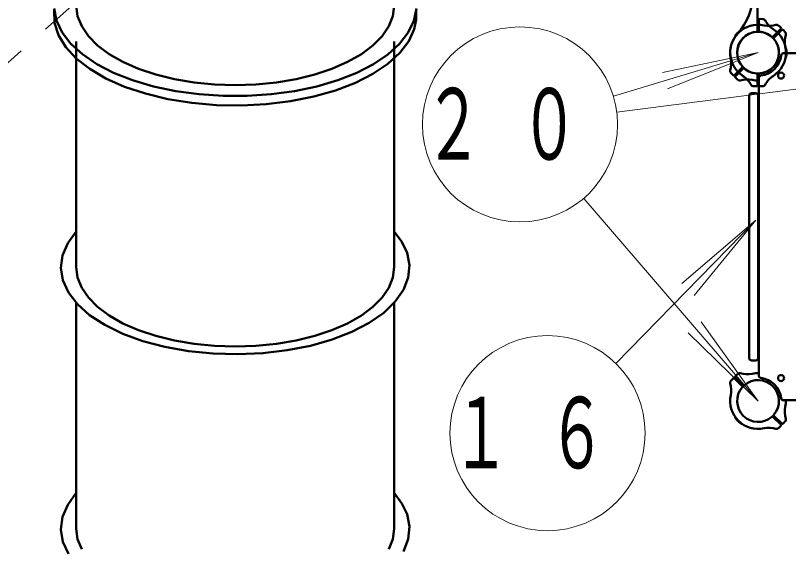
# Model space of a CAD drawing. Units: millimetres on the paper. Extents: x -385 to 0, y -594 to 267.
# Drawn here: x -234.98 to -211.21, y 135.62 to 151.98 of the extents above; entities that cross this region are included whole.
import ezdxf

# ---------------------------------------------------------------- set-up
doc = ezdxf.new("R2010")
doc.units = ezdxf.units.MM
doc.linetypes.add('USER2', pattern=[6, 3, -1, 1, -1])
doc.layers.add('LY_1', color=140, linetype='Continuous', lineweight=50)
doc.styles.add('ＭＳ ゴシック', font='')
doc.styles.get('ＭＳ ゴシック').set_extended_font_data('MS Gothic')

msp = doc.modelspace()

# ---------------------------------------------------------------- linework, layer by layer
at = {"layer": 'LY_1', "color": 7, "linetype": 'USER2', "lineweight": 13}
msp.add_line((-222.865, 161.551), (-243.975, 142.693), dxfattribs=at)
at = {"layer": 'LY_1'}
for p, q in [((-212.172, 151.506), (-212.172, 152.629)), ((-212.13, 151.506), (-212.13, 151.843)), ((-212.1, 151.871), (-211.996, 151.868)), ((-211.455, 151.604), (-211.538, 151.681)), ((-212.648, 151.535), (-212.649, 151.537)), ((-211.693, 151.325), (-211.455, 151.563)), ((-211.662, 151.295), (-211.424, 151.533)), ((-211.383, 151.532), (-211.307, 151.45)), ((-233.108, 144.238), (-233.108, 151.181)), ((-223.337, 144.238), (-223.337, 151.181)), ((-212.85, 151.333), (-212.851, 151.335)), ((-211.306, 150.979), (-211.304, 150.979)), ((-206.794, 150.815), (-211.371, 150.815)), ((-211.306, 150.694), (-211.304, 150.694)), ((-212.919, 150.141), (-212.99, 150.217)), ((-212.64, 150.378), (-212.878, 150.14)), ((-212.609, 150.348), (-212.847, 150.11)), ((-212.847, 150.069), (-212.771, 149.998)), ((-212.172, 150.167), (-212.172, 149.83)), ((-212.13, 150.167), (-212.13, 149.83)), ((-212.13, 145.479), (-212.13, 150.056)), ((-212.202, 149.802), (-212.306, 149.805)), ((-212.1, 149.802), (-211.988, 149.806)), ((-212.422, 149.515), (-212.422, 141.444)), ((-212.351, 149.587), (-212.222, 149.587)), ((-212.151, 149.515), (-212.151, 141.444)), ((-212.13, 145.479), (-212.13, 140.902)), ((-233.108, 136.196), (-233.108, 143.139)), ((-223.337, 136.196), (-223.337, 143.139)), ((-212.351, 141.372), (-212.222, 141.372)), ((-212.847, 140.89), (-212.771, 140.961)), ((-212.919, 140.818), (-212.99, 140.742)), ((-212.64, 140.581), (-212.878, 140.819)), ((-212.609, 140.611), (-212.847, 140.849)), ((-206.794, 140.144), (-211.371, 140.144)), ((-212.85, 139.626), (-212.851, 139.624)), ((-211.693, 139.634), (-211.455, 139.396)), ((-211.662, 139.664), (-211.424, 139.426)), ((-211.383, 139.427), (-211.307, 139.509)), ((-212.648, 139.424), (-212.649, 139.422)), ((-211.455, 139.355), (-211.538, 139.278))]:
    msp.add_line(p, q, dxfattribs=at)
at = {"layer": 'LY_1', "color": 7, "lineweight": 13}
for p, q in [((-216.493, 149.007), (-201.258, 150.951)), ((-216.597, 149.495), (-212.151, 150.837)), ((-212.151, 150.837), (-215.088, 150.223)), ((-212.151, 150.837), (-214.937, 149.723)), ((-217.512, 146.354), (-212.151, 140.122)), ((-216.525, 141.28), (-212.216, 145.688)), ((-212.216, 145.688), (-214.492, 143.733)), ((-212.216, 145.688), (-214.119, 143.368)), ((-212.151, 140.122), (-213.902, 142.558)), ((-212.151, 140.122), (-214.298, 142.217))]:
    msp.add_line(p, q, dxfattribs=at)
at = {"layer": 'LY_1'}
for points in [[(-233.791, 152.189), (-233.716, 151.819), (-233.544, 151.457), (-233.277, 151.11), (-232.919, 150.784), (-232.478, 150.485), (-231.96, 150.217), (-231.376, 149.987), (-230.736, 149.797), (-230.051, 149.652), (-229.333, 149.554), (-228.596, 149.504), (-227.851, 149.504), (-227.114, 149.554), (-226.396, 149.652), (-225.711, 149.797), (-225.07, 149.986), (-224.486, 150.217), (-223.969, 150.484), (-223.527, 150.783), (-223.169, 151.109), (-222.902, 151.456), (-222.729, 151.818), (-222.654, 152.188)], [(-233.786, 152.137), (-233.773, 151.753), (-233.654, 151.374), (-233.432, 151.006), (-233.111, 150.657), (-232.696, 150.334), (-232.197, 150.042), (-231.621, 149.787), (-230.981, 149.574), (-230.289, 149.408), (-229.557, 149.29), (-228.8, 149.224), (-228.032, 149.211), (-227.267, 149.25), (-226.521, 149.342), (-225.807, 149.484), (-225.139, 149.674), (-224.529, 149.909), (-223.99, 150.182), (-223.532, 150.491), (-223.163, 150.828), (-222.89, 151.187), (-222.718, 151.561), (-222.659, 151.848), (-222.659, 152.137)], [(-233.108, 152.279), (-233.066, 151.961), (-232.942, 151.647), (-232.736, 151.345), (-232.454, 151.058), (-232.099, 150.792), (-231.677, 150.552), (-231.197, 150.341), (-230.665, 150.164), (-230.092, 150.023), (-229.487, 149.92), (-228.86, 149.857), (-228.222, 149.837), (-227.585, 149.857), (-226.958, 149.92), (-226.353, 150.023), (-225.78, 150.164), (-225.248, 150.341), (-224.768, 150.552), (-224.346, 150.792), (-223.991, 151.058), (-223.709, 151.345), (-223.503, 151.647), (-223.379, 151.961), (-223.337, 152.279)], [(-233.108, 145.336), (-233.372, 144.976), (-233.53, 144.6), (-233.579, 144.217), (-233.518, 143.834), (-233.348, 143.459), (-233.073, 143.101), (-232.698, 142.765), (-232.231, 142.461), (-231.681, 142.192), (-231.06, 141.966), (-230.381, 141.786), (-229.658, 141.657), (-228.905, 141.581), (-228.138, 141.56), (-227.373, 141.593), (-226.625, 141.681), (-225.91, 141.822), (-225.243, 142.012), (-224.637, 142.248), (-224.104, 142.525), (-223.657, 142.837), (-223.303, 143.178), (-223.05, 143.54), (-222.904, 143.917), (-222.867, 144.301), (-222.94, 144.683), (-223.097, 145.016), (-223.337, 145.336)], [(-233.108, 144.238), (-233.066, 143.919), (-232.942, 143.605), (-232.736, 143.303), (-232.454, 143.016), (-232.099, 142.751), (-231.677, 142.51), (-231.197, 142.3), (-230.665, 142.122), (-230.092, 141.981), (-229.487, 141.878), (-228.86, 141.816), (-228.222, 141.795), (-227.585, 141.816), (-226.958, 141.878), (-226.353, 141.981), (-225.78, 142.122), (-225.248, 142.3), (-224.768, 142.51), (-224.346, 142.751), (-223.991, 143.016), (-223.709, 143.303), (-223.503, 143.605), (-223.379, 143.919), (-223.337, 144.238)], [(-233.108, 137.295), (-233.372, 136.934), (-233.53, 136.558), (-233.579, 136.175), (-233.518, 135.792), (-233.348, 135.418)], [(-223.05, 135.499), (-222.904, 135.876), (-222.867, 136.259), (-222.94, 136.642), (-223.097, 136.975), (-223.337, 137.295)], [(-233.108, 136.196), (-233.066, 135.877), (-232.942, 135.564)], [(-223.503, 135.564), (-223.379, 135.877), (-223.337, 136.196)]]:
    msp.add_lwpolyline(points, dxfattribs=at)
at = {"layer": 'LY_1', "color": 7, "lineweight": 13}
for centre, radius in [((-219.469, 148.628), 3), ((-212.151, 150.837), 0.636), ((-218.622, 139.135), 3), ((-212.151, 140.122), 0.636)]:
    msp.add_circle(centre, radius, dxfattribs=at)
at = {"layer": 'LY_1'}
for centre in [(-211.444, 150.129), (-211.444, 140.829)]:
    msp.add_circle(centre, 0.0929, dxfattribs=at)
for centre, radius, start, end in [((-214.161, 152.66), 1.857, 317.7828, 358.9158), ((-212.101, 151.843), 0.0286, 88, 180), ((-211.999, 151.796), 0.0714, 27.4588, 88), ((-212.151, 150.837), 0.857, 77.7272, 135), ((-211.817, 152.372), 0.714, 257.7272, 287.5412), ((-211.301, 152.159), 0.714, 207.4588, 237.2728), ((-211.58, 151.623), 0.0714, 47, 107.5412), ((-212.151, 150.837), 0.857, 135, 192.2728), ((-212.151, 150.837), 0.857, 137.7828, 180), ((-212.151, 150.837), 0.871, 135, 143.6269), ((-212.151, 150.837), 0.643, 94.2707, 180), ((-212.151, 150.837), 0.871, 126.3731, 135), ((-212.659, 151.527), 0.0143, 45, 126.3731), ((-212.151, 150.837), 0.643, 49.2707, 135), ((-212.201, 151.506), 0.0286, 274.2707, 360), ((-212.101, 151.506), 0.0286, 180, 265.7293), ((-212.151, 150.837), 0.643, 360, 85.7293), ((-212.151, 150.837), 0.857, 360, 57.2728), ((-211.475, 151.583), 0.0286, 315, 47), ((-211.404, 151.513), 0.0286, 43, 135), ((-210.616, 151.171), 0.714, 162.4588, 192.2728), ((-211.365, 151.407), 0.0714, 342.4588, 43), ((-212.841, 151.345), 0.0143, 143.6269, 225), ((-212.151, 150.837), 0.643, 135, 220.7293), ((-211.713, 151.345), 0.0286, 229.2707, 315), ((-212.151, 150.837), 0.643, 315, 40.7293), ((-211.642, 151.275), 0.0286, 135, 220.7293), ((-212.151, 150.837), 0.857, 358.5675, 12.2728), ((-211.304, 150.965), 0.0143, 8.6269, 90), ((-212.151, 150.837), 0.871, 360, 8.6269), ((-212.151, 150.837), 0.857, 180, 237.2728), ((-213.687, 150.503), 0.714, 342.4588, 12.2728), ((-212.151, 150.837), 0.643, 180, 265.7293), ((-212.151, 150.837), 0.643, 274.2707, 360), ((-212.151, 150.837), 0.714, 276.7872, 353.2128), ((-212.151, 150.837), 0.857, 302.7272, 360), ((-211.371, 150.744), 0.0714, 90, 173.2128), ((-211.304, 150.708), 0.0143, 270, 351.3731), ((-212.151, 150.837), 0.871, 351.3731, 360), ((-212.66, 150.398), 0.0286, 315, 40.7293), ((-212.937, 150.266), 0.0714, 162.4588, 223), ((-212.589, 150.328), 0.0286, 49.2707, 135), ((-212.151, 150.837), 0.643, 229.2707, 315), ((-212.201, 150.167), 0.0286, 360, 85.7293), ((-212.101, 150.167), 0.0286, 94.2707, 180), ((-212.898, 150.16), 0.0286, 223, 315), ((-212.827, 150.09), 0.0286, 135, 227), ((-212.722, 150.05), 0.0714, 227, 287.5412), ((-212.485, 149.301), 0.714, 77.7272, 107.5412), ((-213.001, 149.515), 0.714, 27.4588, 57.2728), ((-212.151, 150.837), 0.857, 257.7272, 271.4325), ((-212.058, 150.056), 0.0714, 96.7872, 180), ((-211.301, 149.515), 0.714, 122.7272, 152.5412), ((-212.303, 149.877), 0.0714, 207.4588, 268), ((-212.303, 149.877), 0.0714, 207.4588, 268), ((-212.201, 149.83), 0.0286, 268, 360), ((-212.101, 149.83), 0.0286, 180, 272), ((-211.999, 149.877), 0.0714, 272, 332.5412), ((-212.351, 149.515), 0.0714, 90, 180), ((-212.222, 149.515), 0.0714, 0, 90), ((-212.351, 141.444), 0.0714, 180, 270), ((-212.222, 141.444), 0.0714, 270, 0), ((-212.722, 140.909), 0.0714, 72.4588, 133), ((-212.485, 141.658), 0.714, 252.4588, 282.2728), ((-212.151, 140.122), 0.857, 88.5675, 102.2728), ((-212.937, 140.693), 0.0714, 137, 197.5412), ((-212.898, 140.798), 0.0286, 45, 137), ((-212.827, 140.869), 0.0286, 133, 225), ((-212.151, 140.122), 0.643, 45, 130.7293), ((-212.058, 140.902), 0.0714, 180, 263.2128), ((-212.151, 140.122), 0.714, 6.7872, 83.2128), ((-213.687, 140.456), 0.714, 347.7272, 17.5412), ((-212.151, 140.122), 0.643, 139.2707, 225), ((-212.66, 140.56), 0.0286, 319.2707, 45), ((-212.589, 140.631), 0.0286, 225, 310.7293), ((-212.151, 140.122), 0.643, 319.2707, 45), ((-212.151, 140.122), 0.857, 167.7272, 225), ((-211.371, 140.215), 0.0714, 186.7872, 270), ((-212.151, 140.122), 0.857, 347.7272, 1.4325), ((-210.616, 139.788), 0.714, 167.7272, 197.5412), ((-212.841, 139.614), 0.0143, 135, 216.3731), ((-212.151, 140.122), 0.871, 216.3731, 225), ((-212.151, 140.122), 0.871, 225, 233.6269), ((-212.151, 140.122), 0.857, 225, 282.2728), ((-212.151, 140.122), 0.643, 225, 310.7293), ((-211.713, 139.613), 0.0286, 45, 130.7293), ((-211.642, 139.684), 0.0286, 139.2707, 225), ((-211.365, 139.551), 0.0714, 317, 17.5412), ((-212.659, 139.432), 0.0143, 233.6269, 315), ((-211.817, 138.587), 0.714, 72.4588, 102.2728), ((-211.58, 139.336), 0.0714, 252.4588, 313), ((-211.475, 139.375), 0.0286, 313, 45), ((-211.404, 139.446), 0.0286, 225, 317)]:
    msp.add_arc(centre, radius, start, end, dxfattribs=at)

# ---------------------------------------------------------------- texts
at = {"layer": 'LY_1', "color": 7, "char_height": 2.199, "attachment_point": 5, "style": 'ＭＳ ゴシック'}
for s, insert in [('\\T1.64;\\W0.6;２０', (-219.469, 148.628)), ('\\T1.64;\\W0.6;１６', (-218.622, 139.135))]:
    msp.add_mtext(s, dxfattribs=dict(at, insert=insert))

doc.saveas('drawing.dxf')
